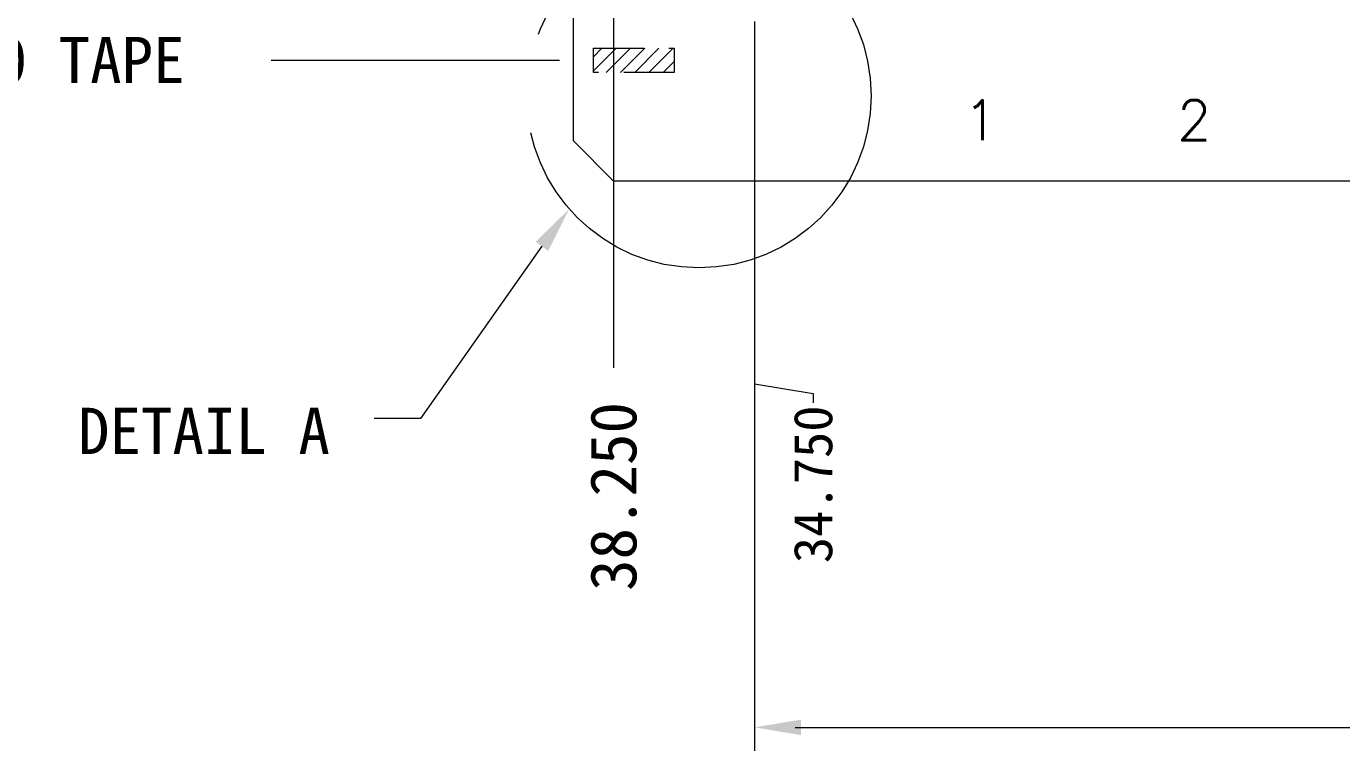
# Model space of a CAD drawing. Extents: x -6879 to 1236, y -1283 to -95.
# Drawn here: x -6808.91 to -6776.23, y -1158.72 to -1140.72 of the extents above; entities that cross this region are included whole.
import ezdxf

# ---------------------------------------------------------------- set-up
doc = ezdxf.new("R2010")
doc.units = 0
doc.header["$LTSCALE"] = 5
doc.header["$MEASUREMENT"] = 0
doc.header["$PDMODE"] = 3
for name, pattern in [('0', [0]), ('CENTER', [2, 1.25, -0.25, 0.25, -0.25]), ('HIDDEN', [0.375, 0.25, -0.125])]:
    doc.linetypes.add(name, pattern=pattern)
doc.layers.get('Defpoints').update_dxf_attribs({"linetype": 'CONTINUOUS'})
for name, color, linetype in [('1', 7, 'CONTINUOUS'), ('1D', 4, 'CONTINUOUS'), ('\\M+5B1EA\\M+5D7A2', 4, '0')]:
    doc.layers.add(name, color=color, linetype=linetype)
doc.layers.add('center', color=1, linetype='CONTINUOUS', lineweight=18)
doc.styles.add('\\M+5CBCE\\M+5CCE5', font='SimSun.ttf')
doc.styles.add('SIMPLEX', font='SIMPLEX')
doc.dimstyles.get("Standard").update_dxf_attribs({"dimscale": 0.12, "dimtxt": 1, "dimasz": 1, "dimexe": 0.3, "dimexo": 0.3, "dimgap": 0.3, "dimtad": 0, "dimdec": 3, "dimzin": 0, "dimdsep": 46, "dimtxsty": 'SIMPLEX', "dimcen": 0.5, "dimclrd": 256, "dimclre": 256, "dimclrt": 256, "dimadec": 0, "dimazin": 0, "dimtfac": 1, "dimtdec": 3, "dimtofl": 0, "dimtmove": 0, "dimatfit": 0, "dimfxl": 0, "dimtolj": 1, "dimtzin": 0, "dimlwd": -1, "dimlwe": -1, "dimarcsym": 0})

# ---------------------------------------------------------------- blocks, each defined once
blk = doc.blocks.new('*D62')
at = {"layer": '\\M+5B1EA\\M+5D7A2', "linetype": 'Continuous', "lineweight": 5}
for p, q in [((-6790.819, -1140.6), (-6790.819, -1149.597)), ((-6790.819, -1149.597), (-6789.361, -1149.837)), ((-6789.361, -1149.837), (-6789.361, -1150.077))]:
    blk.add_line(p, q, dxfattribs=at)
at = {"layer": 'Defpoints', "color": 0}
for p in [(-6756.069, -1068.076), (-6790.819, -1140.564), (-6789.361, -1150.077)]:
    blk.add_point(p, dxfattribs=at)
at = {"layer": '\\M+5B1EA\\M+5D7A2', "lineweight": 5, "insert": (-6789.361, -1152.097), "char_height": 0.96, "attachment_point": 5, "rotation": 90, "style": '\\M+5CBCE\\M+5CCE5'}
blk.add_mtext('\\A1;34.750', dxfattribs=at)

msp = doc.modelspace()

# ---------------------------------------------------------------- hatches: boundary and pattern name
at = {"layer": '1D', "lineweight": 5}
h = msp.add_hatch(dxfattribs=at)
h.set_pattern_fill('ANSI31', color=256, scale=2, style=0)
h.set_pattern_definition([(45, (-6756.06893, -1068.0755), (-0.1767767, 0.1767767), [])])
h.paths.add_polyline_path([(-6794.8189, -1069.2635), (-6794.8189, -1069.8635), (-6792.8189, -1069.8635), (-6792.8189, -1069.2635)])
h.paths.add_polyline_path([(-6794.8189, -1141.8635), (-6794.8189, -1141.2635), (-6792.8189, -1141.2635), (-6792.8189, -1141.8635)])

# ---------------------------------------------------------------- linework, layer by layer
at = {"layer": '1', "color": 1, "lineweight": 5, "elevation": -0.0291}
msp.add_lwpolyline([(-6718.8189, -1144.5635), (-6794.3189, -1144.5635), (-6795.3189, -1143.5635), (-6795.3189, -1133.0635), (-6794.7189, -1133.0635, 0.4142136), (-6794.3189, -1132.6635), (-6794.3189, -1113.4635, 0.4142136), (-6794.7189, -1113.0635), (-6795.3189, -1113.0635), (-6795.3189, -1098.0635), (-6794.7189, -1098.0635, 0.4142136), (-6794.3189, -1097.6635), (-6794.3189, -1078.4635, 0.4142136), (-6794.7189, -1078.0635), (-6795.3189, -1078.0635), (-6795.3189, -1067.5635), (-6794.3189, -1066.5635), (-6718.8189, -1066.5635)], format="xyb", dxfattribs=at)
at = {"layer": '1D', "linetype": 'HIDDEN', "lineweight": 5, "elevation": -0.0291}
msp.add_lwpolyline([(-6794.8189, -1141.8635), (-6794.8189, -1141.2635), (-6792.8189, -1141.2635), (-6792.8189, -1141.8635)], close=True, dxfattribs=at)
at = {"layer": '\\M+5B1EA\\M+5D7A2', "lineweight": 5}
for p, q in [((-6794.3189, -1131.439, -0.0291), (-6794.3189, -1149.2071, -0.0291)), ((-6795.6639, -1141.5635, -0.0291), (-6802.826, -1141.5635, -0.0291)), ((-6790.8189, -1141.4085, -0.0291), (-6790.8189, -1158.7163, -0.0291)), ((-6796.0998, -1146.1833, -0.0291), (-6799.1202, -1150.4599, -0.0291)), ((-6799.1202, -1150.4599, -0.0291), (-6800.2702, -1150.4599, -0.0291)), ((-6789.8136, -1158.1366, -0.0291), (-6758.607, -1158.1366, -0.0291))]:
    msp.add_line(p, q, dxfattribs=at)
at = {"layer": '\\M+5B1EA\\M+5D7A2', "color": 2, "linetype": 'CENTER', "lineweight": 5, "ltscale": 2}
msp.add_circle((-6792.1992, -1142.4434, -0.0291), 4.2763, dxfattribs=at)
at = {"layer": '\\M+5B1EA\\M+5D7A2', "lineweight": 5}
for points in [[(-6796.2546, -1146.0703, -0.0291), (-6795.4215, -1145.2547, -0.0291), (-6795.945, -1146.2964, -0.0291)], [(-6789.6689, -1157.9449, -0.0291), (-6789.6689, -1158.3282, -0.0291), (-6790.8189, -1158.1366, -0.0291)]]:
    msp.add_solid(points, dxfattribs=at)

# ---------------------------------------------------------------- texts
at = {"layer": '\\M+5B1EA\\M+5D7A2', "lineweight": 5, "style": '\\M+5CBCE\\M+5CCE5'}
msp.add_text('DETAIL A', height=1.15, dxfattribs=at).set_placement((-6807.6252, -1151.3461, -0.0291))
at = {"layer": '\\M+5B1EA\\M+5D7A2', "lineweight": 5, "insert": (-6812.0171, -1141.5635, -0.0291), "char_height": 1.15, "attachment_point": 5, "style": '\\M+5CBCE\\M+5CCE5'}
msp.add_mtext('73.488±0.300 TAPE', dxfattribs=at)
at = {"layer": '\\M+5B1EA\\M+5D7A2', "lineweight": 5, "insert": (-6794.3189, -1152.3998, -0.0291), "char_height": 1.15, "attachment_point": 5, "rotation": 90, "style": '\\M+5CBCE\\M+5CCE5'}
msp.add_mtext('\\A1;38.250', dxfattribs=at)
at = {"layer": 'center', "lineweight": 5, "char_height": 0.992064, "attachment_point": 5, "style": '\\M+5CBCE\\M+5CCE5'}
for s, insert in [('{\\Fsimplex|c0;1}', (-6785.1985, -1143.0515, -0.0291)), ('{\\Fsimplex|c0;2}', (-6779.8985, -1143.0515, -0.0291))]:
    msp.add_mtext(s, dxfattribs=dict(at, insert=insert))

# ---------------------------------------------------------------- dimensions: what is measured, and where the dimension line sits
at = {"layer": '\\M+5B1EA\\M+5D7A2', "lineweight": 5}
dim = msp.add_ordinate_dim(feature_location=(-6790.8189, -1140.5635, -0.0291), offset=(1.458, -9.5133), dtype=1, origin=(-6756.0689, -1068.0755, -0.0291), dimstyle='Standard', override={"dimtxt": 8, "dimtxsty": '\\M+5CBCE\\M+5CCE5', "dimtfillclr": 256, "dimlwe": 5, "dimarcsym": 2}, dxfattribs=at)
dim.commit()
dim.dimension.update_dxf_attribs({"geometry": '*D62', "text_midpoint": (-6789.361, -1152.0972, -0.0291)})

doc.saveas('drawing.dxf')
